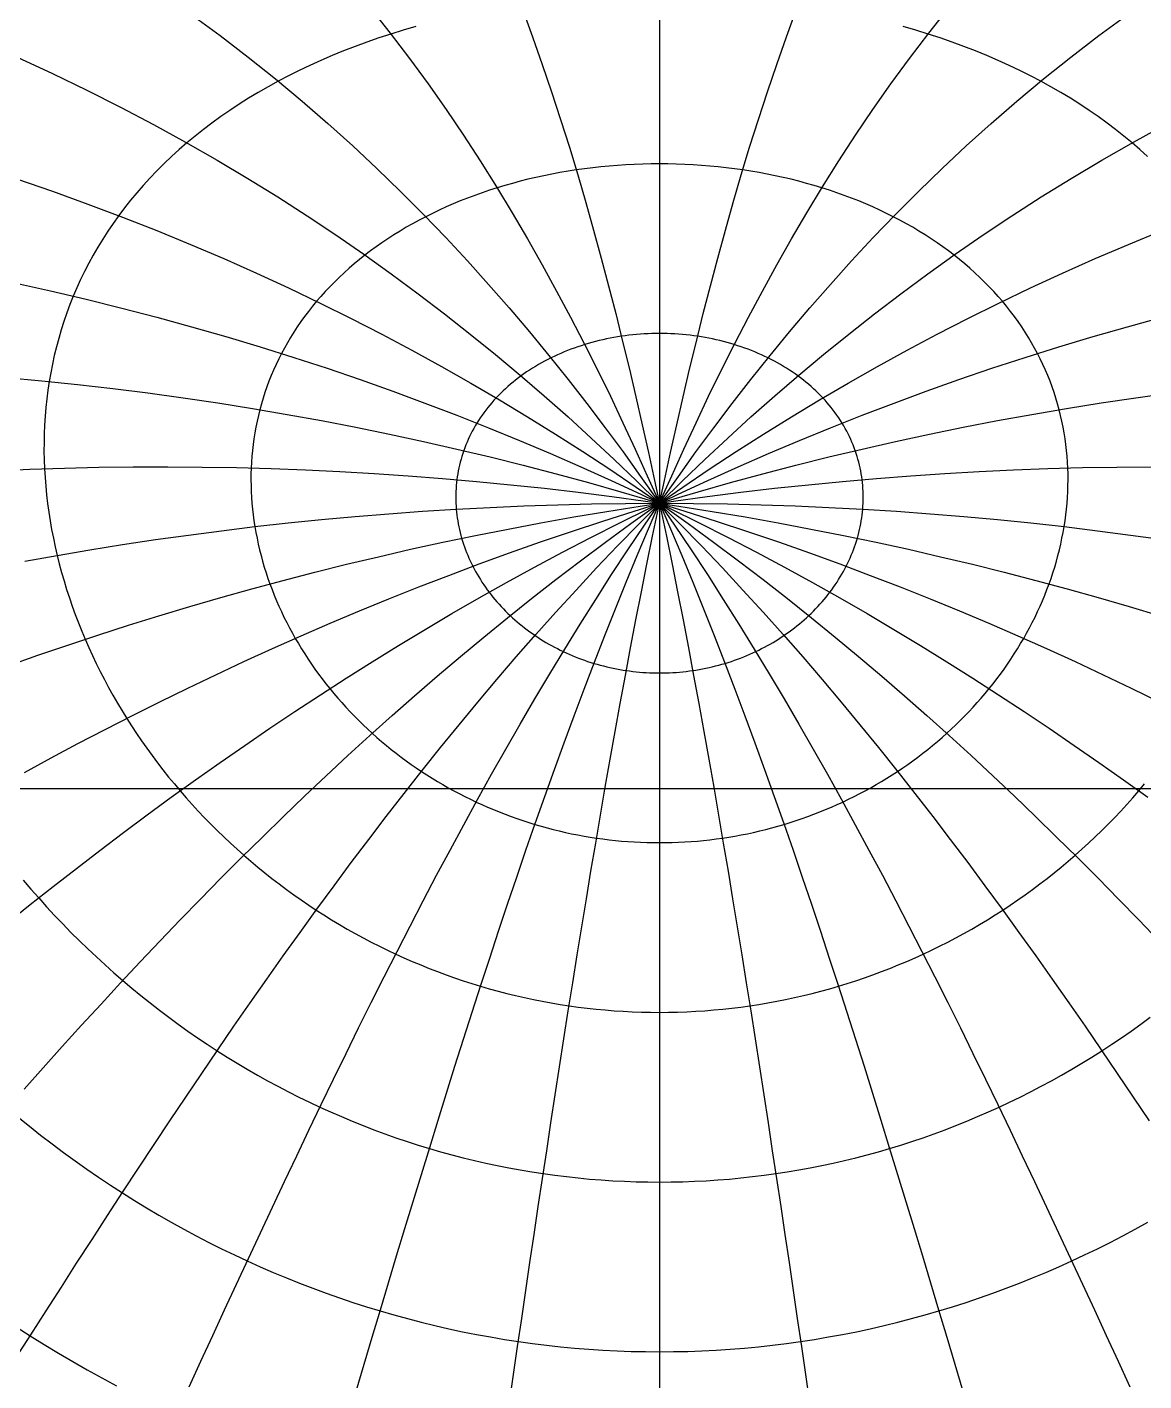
# Model space of a CAD drawing. Header units: millimetres. Extents: x -267 to 267, y -134 to 134.
# Drawn here: x -33.2 to 25.4, y 3.8 to 74.8 of the extents above; entities that cross this region are included whole.
import ezdxf

# ---------------------------------------------------------------- set-up
doc = ezdxf.new("R2010")
doc.units = ezdxf.units.MM
doc.layers.add('ENGRAVE', color=7, linetype='Continuous')

msp = doc.modelspace()

# ---------------------------------------------------------------- linework, layer by layer
at = {"layer": 'ENGRAVE'}
for points in [[(-24.6819, 3.4759), (-24.0624, 4.8243), (-23.4419, 6.1724), (-22.8199, 7.5202), (-22.1961, 8.8675), (-21.5703, 10.2144), (-20.9421, 11.5608), (-20.3112, 12.9065), (-19.6772, 14.2515), (-19.0397, 15.5958), (-18.3986, 16.9391), (-17.7533, 18.2816), (-17.1036, 19.623), (-16.449, 20.9633), (-15.7892, 22.3023), (-15.1238, 23.6401), (-14.4524, 24.9765), (-13.7746, 26.3115), (-13.09, 27.6448), (-12.398, 28.9764), (-11.6984, 30.3063), (-10.9905, 31.6342), (-10.274, 32.9602), (-9.5483, 34.2839), (-8.8128, 35.6055), (-8.0672, 36.9246), (-7.3107, 38.2412), (-6.5428, 39.5551), (-5.763, 40.8662), (-4.9705, 42.1743), (-4.1647, 43.4792), (-3.3449, 44.7809), (-2.5104, 46.079), (-1.6604, 47.3734), (-0.7941, 48.664), (0.0892, 49.9505), (0.9905, 51.2326), (1.9107, 52.5102), (2.8507, 53.783), (3.8116, 55.0507), (4.7943, 56.3131), (5.8, 57.5698), (6.8299, 58.8206), (7.8851, 60.0651), (8.967, 61.303), (10.0769, 62.5338), (11.2161, 63.7573), (12.3863, 64.9729), (13.5888, 66.1803), (14.8254, 67.3789), (16.0978, 68.5683), (17.4077, 69.7478), (18.7571, 70.917), (20.1478, 72.0752), (21.5819, 73.2218), (23.0616, 74.356), (24.589, 75.4772)], [(-24.589, 75.4772), (-23.0616, 74.356), (-21.5819, 73.2218), (-20.1478, 72.0752), (-18.7571, 70.917), (-17.4077, 69.7478), (-16.0978, 68.5683), (-14.8254, 67.3789), (-13.5888, 66.1803), (-12.3863, 64.9729), (-11.2161, 63.7573), (-10.0769, 62.5338), (-8.967, 61.303), (-7.8851, 60.0651), (-6.8299, 58.8206), (-5.8, 57.5698), (-4.7943, 56.3131), (-3.8116, 55.0507), (-2.8507, 53.783), (-1.9107, 52.5102), (-0.9905, 51.2326), (-0.0892, 49.9505), (0.7941, 48.664), (1.6604, 47.3734), (2.5104, 46.079), (3.3449, 44.7809), (4.1647, 43.4792), (4.9705, 42.1743), (5.763, 40.8662), (6.5428, 39.5551), (7.3107, 38.2412), (8.0672, 36.9246), (8.8128, 35.6055), (9.5483, 34.2839), (10.274, 32.9602), (10.9905, 31.6342), (11.6984, 30.3063), (12.398, 28.9764), (13.09, 27.6448), (13.7746, 26.3115), (14.4524, 24.9765), (15.1238, 23.6401), (15.7892, 22.3023), (16.449, 20.9633), (17.1036, 19.623), (17.7533, 18.2816), (18.3986, 16.9391), (19.0397, 15.5958), (19.6772, 14.2515), (20.3112, 12.9065), (20.9421, 11.5608), (21.5703, 10.2144), (22.1961, 8.8675), (22.8199, 7.5202), (23.4419, 6.1724), (24.0624, 4.8243), (24.6819, 3.4759)], [(-15.9217, 3.2467), (-15.4981, 4.6686), (-15.0737, 6.0904), (-14.6482, 7.512), (-14.2215, 8.9334), (-13.7933, 10.3547), (-13.3634, 11.7756), (-12.9314, 13.1963), (-12.4972, 14.6166), (-12.0604, 16.0365), (-11.6209, 17.4561), (-11.1782, 18.8751), (-10.7323, 20.2937), (-10.2826, 21.7117), (-9.8291, 23.1292), (-9.3713, 24.546), (-8.909, 25.9621), (-8.4418, 27.3775), (-7.9693, 28.7921), (-7.4913, 30.2059), (-7.0073, 31.6188), (-6.5171, 33.0308), (-6.0201, 34.4417), (-5.516, 35.8516), (-5.0043, 37.2604), (-4.4846, 38.6679), (-3.9565, 40.0742), (-3.4193, 41.4791), (-2.8727, 42.8826), (-2.316, 44.2846), (-1.7487, 45.685), (-1.1701, 47.0836), (-0.5796, 48.4805), (0.0234, 49.8755), (0.6398, 51.2685), (1.2702, 52.6593), (1.9155, 54.0478), (2.5765, 55.434), (3.2542, 56.8176), (3.9495, 58.1985), (4.6635, 59.5766), (5.3972, 60.9516), (6.152, 62.3234), (6.929, 63.6918), (7.7296, 65.0565), (8.5552, 66.4173), (9.4074, 67.774), (10.2879, 69.1263), (11.1985, 70.4739), (12.1412, 71.8164), (13.1179, 73.1536), (14.1309, 74.485), (15.1827, 75.8102)], [(-15.1827, 75.8102), (-14.1309, 74.485), (-13.1179, 73.1536), (-12.1412, 71.8164), (-11.1985, 70.4739), (-10.2879, 69.1263), (-9.4074, 67.774), (-8.5552, 66.4173), (-7.7296, 65.0565), (-6.929, 63.6918), (-6.152, 62.3234), (-5.3972, 60.9516), (-4.6635, 59.5766), (-3.9495, 58.1985), (-3.2542, 56.8176), (-2.5765, 55.434), (-1.9155, 54.0478), (-1.2702, 52.6593), (-0.6398, 51.2685), (-0.0234, 49.8755), (0.5796, 48.4805), (1.1701, 47.0836), (1.7487, 45.685), (2.316, 44.2846), (2.8727, 42.8826), (3.4193, 41.4791), (3.9565, 40.0742), (4.4846, 38.6679), (5.0043, 37.2604), (5.516, 35.8516), (6.0201, 34.4417), (6.5171, 33.0308), (7.0073, 31.6188), (7.4913, 30.2059), (7.9693, 28.7921), (8.4418, 27.3775), (8.909, 25.9621), (9.3713, 24.546), (9.8291, 23.1292), (10.2826, 21.7117), (10.7323, 20.2937), (11.1782, 18.8751), (11.6209, 17.4561), (12.0604, 16.0365), (12.4972, 14.6166), (12.9314, 13.1963), (13.3634, 11.7756), (13.7933, 10.3547), (14.2215, 8.9334), (14.6482, 7.512), (15.0737, 6.0904), (15.4981, 4.6686), (15.9217, 3.2467)], [(-7.8761, 2.6545), (-7.6612, 4.1224), (-7.4458, 5.5903), (-7.23, 7.0582), (-7.0136, 8.5259), (-6.7964, 9.9937), (-6.5783, 11.4614), (-6.3592, 12.929), (-6.139, 14.3965), (-5.9174, 15.8639), (-5.6944, 17.3312), (-5.4698, 18.7984), (-5.2434, 20.2655), (-5.0152, 21.7324), (-4.7848, 23.1992), (-4.5523, 24.6658), (-4.3173, 26.1322), (-4.0797, 27.5984), (-3.8394, 29.0645), (-3.596, 30.5303), (-3.3495, 31.9959), (-3.0997, 33.4612), (-2.8462, 34.9263), (-2.5889, 36.3911), (-2.3275, 37.8556), (-2.0618, 39.3198), (-1.7914, 40.7837), (-1.5162, 42.2471), (-1.2358, 43.7103), (-0.9499, 45.173), (-0.6582, 46.6352), (-0.3602, 48.097), (-0.0557, 49.5584), (0.2559, 51.0192), (0.5748, 52.4795), (0.9016, 53.9392), (1.2368, 55.3983), (1.5809, 56.8567), (1.9344, 58.3144), (2.298, 59.7714), (2.6724, 61.2276), (3.0581, 62.683), (3.4561, 64.1374), (3.867, 65.591), (4.2919, 67.0434), (4.7316, 68.4948), (5.1872, 69.945), (5.6599, 71.3939), (6.151, 72.8415), (6.6617, 74.2876), (7.1936, 75.7322)], [(-7.1936, 75.7322), (-6.6617, 74.2876), (-6.151, 72.8415), (-5.6599, 71.3939), (-5.1872, 69.945), (-4.7316, 68.4948), (-4.2919, 67.0434), (-3.867, 65.591), (-3.4561, 64.1374), (-3.0581, 62.683), (-2.6724, 61.2276), (-2.298, 59.7714), (-1.9344, 58.3144), (-1.5809, 56.8567), (-1.2368, 55.3983), (-0.9016, 53.9392), (-0.5748, 52.4795), (-0.2559, 51.0192), (0.0557, 49.5584), (0.3602, 48.097), (0.6582, 46.6352), (0.9499, 45.173), (1.2358, 43.7103), (1.5162, 42.2471), (1.7914, 40.7837), (2.0618, 39.3198), (2.3275, 37.8556), (2.5889, 36.3911), (2.8462, 34.9263), (3.0997, 33.4612), (3.3495, 31.9959), (3.596, 30.5303), (3.8394, 29.0645), (4.0797, 27.5984), (4.3173, 26.1322), (4.5523, 24.6658), (4.7848, 23.1992), (5.0152, 21.7324), (5.2434, 20.2655), (5.4698, 18.7984), (5.6944, 17.3312), (5.9174, 15.8639), (6.139, 14.3965), (6.3592, 12.929), (6.5783, 11.4614), (6.7964, 9.9937), (7.0136, 8.5259), (7.23, 7.0582), (7.4458, 5.5903), (7.6612, 4.1224), (7.8761, 2.6545)], [(0, 75.66), (0, 74.1765), (0, 72.693), (0, 71.2094), (0, 69.7259), (0, 68.2424), (0, 66.7588), (0, 65.2753), (0, 63.7918), (0, 62.3083), (0, 60.8247), (0, 59.3412), (0, 57.8577), (0, 56.3741), (0, 54.8906), (0, 53.4071), (0, 51.9235), (0, 50.44), (0, 48.9565), (0, 47.473), (0, 45.9894), (0, 44.5059), (0, 43.0224), (0, 41.5388), (0, 40.0553), (0, 38.5718), (0, 37.0882), (0, 35.6047), (0, 34.1212), (0, 32.6377), (0, 31.1541), (0, 29.6706), (0, 28.1871), (0, 26.7035), (0, 25.22), (0, 23.7365), (0, 22.2529), (0, 20.7694), (0, 19.2859), (0, 17.8024), (0, 16.3188), (0, 14.8353), (0, 13.3518), (0, 11.8682), (0, 10.3847), (0, 8.9012), (0, 7.4176), (0, 5.9341), (0, 4.4506), (0, 2.9671)], [(-12.7916, 74.8232), (-13.4457, 74.6332), (-14.0912, 74.4339), (-14.7277, 74.2254), (-15.355, 74.0078), (-15.9726, 73.7813), (-16.5804, 73.5461), (-17.1781, 73.3023), (-17.7654, 73.05), (-18.3421, 72.7895), (-18.908, 72.5208), (-19.4629, 72.2442), (-20.0066, 71.9598), (-20.539, 71.6678), (-21.0599, 71.3684), (-21.5692, 71.0617), (-22.0667, 70.7479), (-22.5523, 70.4272), (-23.026, 70.0998), (-23.4877, 69.7659), (-23.9373, 69.4255), (-24.3748, 69.079), (-24.8, 68.7264), (-25.2131, 68.368), (-25.6139, 68.004), (-26.0025, 67.6345), (-26.3788, 67.2596), (-26.7429, 66.8797), (-27.0947, 66.4948), (-27.4344, 66.1051), (-27.7619, 65.7108), (-28.0773, 65.3121), (-28.3806, 64.9092), (-28.6719, 64.5021), (-28.9512, 64.0912), (-29.2187, 63.6764), (-29.4743, 63.2582), (-29.7182, 62.8365), (-29.9503, 62.4115), (-30.1709, 61.9835), (-30.3801, 61.5525), (-30.5777, 61.1188), (-30.7641, 60.6824), (-30.9393, 60.2436), (-31.1033, 59.8025), (-31.2563, 59.3592), (-31.3984, 58.9139), (-31.5296, 58.4668), (-31.6502, 58.018), (-31.7601, 57.5676), (-31.8595, 57.1158), (-31.9486, 56.6627), (-32.0273, 56.2085), (-32.0959, 55.7533), (-32.1544, 55.2972), (-32.2029, 54.8404), (-32.2416, 54.383), (-32.2706, 53.9252), (-32.2899, 53.467), (-32.2997, 53.0087), (-32.3001, 52.5502), (-32.2912, 52.0919), (-32.2731, 51.6337), (-32.2459, 51.1758), (-32.2097, 50.7183), (-32.1646, 50.2614), (-32.1108, 49.8052), (-32.0483, 49.3497), (-31.9772, 48.8952), (-31.8977, 48.4417), (-31.8098, 47.9893), (-31.7136, 47.5381), (-31.6093, 47.0883), (-31.497, 46.64), (-31.3767, 46.1932), (-31.2485, 45.7482), (-31.1125, 45.3049), (-30.9689, 44.8635), (-30.8177, 44.4241), (-30.6591, 43.9869), (-30.4931, 43.5518), (-30.3197, 43.1191), (-30.1392, 42.6887), (-29.9516, 42.2609), (-29.7569, 41.8357), (-29.5554, 41.4132), (-29.347, 40.9934), (-29.1318, 40.5766), (-28.91, 40.1628), (-28.6816, 39.7521), (-28.4468, 39.3445), (-28.2055, 38.9402), (-27.9579, 38.5393), (-27.7042, 38.1418), (-27.4442, 37.7479), (-27.1782, 37.3576), (-26.9063, 36.971), (-26.6285, 36.5882), (-26.3448, 36.2092), (-26.0555, 35.8343), (-25.7605, 35.4634), (-25.4599, 35.0966), (-25.1539, 34.7341), (-24.8425, 34.3758), (-24.5258, 34.0219), (-24.2039, 33.6725), (-23.8769, 33.3275), (-23.5447, 32.9872), (-23.2077, 32.6516), (-22.8657, 32.3207), (-22.5189, 31.9947), (-22.1674, 31.6735), (-21.8112, 31.3574), (-21.4505, 31.0462), (-21.0853, 30.7402), (-20.7157, 30.4394), (-20.3419, 30.1438), (-19.9637, 29.8535), (-19.5815, 29.5686), (-19.1952, 29.2891), (-18.8049, 29.0151), (-18.4107, 28.7467), (-18.0127, 28.4839), (-17.611, 28.2268), (-17.2057, 27.9755), (-16.7968, 27.7299), (-16.3845, 27.4902), (-15.9688, 27.2564), (-15.5498, 27.0286), (-15.1276, 26.8068), (-14.7023, 26.591), (-14.274, 26.3814), (-13.8428, 26.1779), (-13.4087, 25.9806), (-12.9718, 25.7896), (-12.5323, 25.6049), (-12.0903, 25.4265), (-11.6457, 25.2545), (-11.1988, 25.0889), (-10.7496, 24.9298), (-10.2981, 24.7771), (-9.8446, 24.631), (-9.389, 24.4915), (-8.9315, 24.3586), (-8.4722, 24.2323), (-8.0111, 24.1126), (-7.5484, 23.9997), (-7.0842, 23.8934), (-6.6185, 23.7939), (-6.1514, 23.7011), (-5.6831, 23.6152), (-5.2136, 23.536), (-4.7431, 23.4637), (-4.2715, 23.3982), (-3.7991, 23.3395), (-3.3259, 23.2877), (-2.8521, 23.2428), (-2.3776, 23.2048), (-1.9027, 23.1737), (-1.4274, 23.1495), (-0.9517, 23.1322), (-0.4759, 23.1218), (0, 23.1183), (0.4759, 23.1218), (0.9517, 23.1322), (1.4274, 23.1495), (1.9027, 23.1737), (2.3776, 23.2048), (2.8521, 23.2428), (3.3259, 23.2877), (3.7991, 23.3395), (4.2715, 23.3982), (4.7431, 23.4637), (5.2136, 23.536), (5.6831, 23.6152), (6.1514, 23.7011), (6.6185, 23.7939), (7.0842, 23.8934), (7.5484, 23.9997), (8.0111, 24.1126), (8.4722, 24.2323), (8.9315, 24.3586), (9.389, 24.4915), (9.8446, 24.631), (10.2981, 24.7771), (10.7496, 24.9298), (11.1988, 25.0889), (11.6457, 25.2545), (12.0903, 25.4265), (12.5323, 25.6049), (12.9718, 25.7896), (13.4087, 25.9806), (13.8428, 26.1779), (14.274, 26.3814), (14.7023, 26.591), (15.1276, 26.8068), (15.5498, 27.0286), (15.9688, 27.2564), (16.3845, 27.4902), (16.7968, 27.7299), (17.2057, 27.9755), (17.611, 28.2268), (18.0127, 28.4839), (18.4107, 28.7467), (18.8049, 29.0151), (19.1952, 29.2891), (19.5815, 29.5686), (19.9637, 29.8535), (20.3419, 30.1438), (20.7157, 30.4394), (21.0853, 30.7402), (21.4505, 31.0462), (21.8112, 31.3574), (22.1674, 31.6735), (22.5189, 31.9947), (22.8657, 32.3207), (23.2077, 32.6516), (23.5447, 32.9872), (23.8769, 33.3275), (24.2039, 33.6725), (24.5258, 34.0219), (24.8425, 34.3758), (25.1539, 34.7341), (25.4599, 35.0966)], [(25.6139, 68.004), (25.2131, 68.368), (24.8, 68.7264), (24.3748, 69.079), (23.9373, 69.4255), (23.4877, 69.7659), (23.026, 70.0998), (22.5523, 70.4272), (22.0667, 70.7479), (21.5692, 71.0617), (21.0599, 71.3684), (20.539, 71.6678), (20.0066, 71.9598), (19.4629, 72.2442), (18.908, 72.5208), (18.3421, 72.7895), (17.7654, 73.05), (17.1781, 73.3023), (16.5804, 73.5461), (15.9726, 73.7813), (15.355, 74.0078), (14.7277, 74.2254), (14.0912, 74.4339), (13.4457, 74.6332), (12.7916, 74.8232)], [(-33.7075, 73.2241), (-31.8564, 72.3695), (-30.0478, 71.4954), (-28.2808, 70.6026), (-26.5543, 69.692), (-24.8674, 68.7643), (-23.219, 67.8202), (-21.608, 66.8605), (-20.0333, 65.8859), (-18.4939, 64.897), (-16.9886, 63.8945), (-15.5163, 62.879), (-14.076, 61.851), (-12.6666, 60.8112), (-11.2869, 59.7601), (-9.9361, 58.6982), (-8.613, 57.6259), (-7.3166, 56.5438), (-6.0459, 55.4523), (-4.8001, 54.3518), (-3.5781, 53.2427), (-2.3791, 52.1254), (-1.2021, 51.0003), (-0.0463, 49.8678), (1.0892, 48.7281), (2.2051, 47.5817), (3.3022, 46.4287), (4.3813, 45.2696), (5.4432, 44.1046), (6.4886, 42.9339), (7.5181, 41.7579), (8.5325, 40.5768), (9.5323, 39.3908), (10.5183, 38.2002), (11.491, 37.0052), (12.451, 35.8059), (13.399, 34.6027), (14.3355, 33.3957), (15.2609, 32.185), (16.176, 30.971), (17.0811, 29.7537), (17.9767, 28.5333), (18.8635, 27.31), (19.7417, 26.084), (20.612, 24.8554), (21.4747, 23.6243), (22.3303, 22.391), (23.1793, 21.1555), (24.022, 19.918), (24.8588, 18.6786), (25.6902, 17.4375)], [(-33.7894, 4.9578), (-32.9916, 6.2096), (-32.192, 7.4608), (-31.3903, 8.7114), (-30.5862, 9.9613), (-29.7793, 11.2102), (-28.9693, 12.4581), (-28.1557, 13.7049), (-27.3383, 14.9505), (-26.5166, 16.1947), (-25.6902, 17.4375), (-24.8588, 18.6786), (-24.022, 19.918), (-23.1793, 21.1555), (-22.3303, 22.391), (-21.4747, 23.6243), (-20.612, 24.8554), (-19.7417, 26.084), (-18.8635, 27.31), (-17.9767, 28.5333), (-17.0811, 29.7537), (-16.176, 30.971), (-15.2609, 32.185), (-14.3355, 33.3957), (-13.399, 34.6027), (-12.451, 35.8059), (-11.491, 37.0052), (-10.5183, 38.2002), (-9.5323, 39.3908), (-8.5325, 40.5768), (-7.5181, 41.7579), (-6.4886, 42.9339), (-5.4432, 44.1046), (-4.3813, 45.2696), (-3.3022, 46.4287), (-2.2051, 47.5817), (-1.0892, 48.7281), (0.0463, 49.8678), (1.2021, 51.0003), (2.3791, 52.1254), (3.5781, 53.2427), (4.8001, 54.3518), (6.0459, 55.4523), (7.3166, 56.5438), (8.613, 57.6259), (9.9361, 58.6982), (11.2869, 59.7601), (12.6666, 60.8112), (14.076, 61.851), (15.5163, 62.879), (16.9886, 63.8945), (18.4939, 64.897), (20.0333, 65.8859), (21.608, 66.8605), (23.219, 67.8202), (24.8674, 68.7643), (26.5543, 69.692)], [(21.2343, 48.5944), (21.2814, 48.9003), (21.3226, 49.2068), (21.3576, 49.5138), (21.3866, 49.8213), (21.4093, 50.1292), (21.4258, 50.4373), (21.4361, 50.7457), (21.44, 51.0541), (21.4375, 51.3625), (21.4286, 51.6709), (21.4132, 51.979), (21.3913, 52.287), (21.3629, 52.5945), (21.3278, 52.9016), (21.2861, 53.2082), (21.2377, 53.5142), (21.1826, 53.8194), (21.1207, 54.1238), (21.0521, 54.4272), (20.9765, 54.7297), (20.8942, 55.031), (20.8049, 55.3312), (20.7087, 55.63), (20.6056, 55.9274), (20.4954, 56.2233), (20.3783, 56.5176), (20.2542, 56.8102), (20.123, 57.101), (19.9847, 57.3899), (19.8394, 57.6768), (19.6871, 57.9616), (19.5276, 58.2442), (19.3611, 58.5244), (19.1874, 58.8023), (19.0067, 59.0776), (18.8189, 59.3504), (18.624, 59.6204), (18.4221, 59.8876), (18.2131, 60.1519), (17.9971, 60.4132), (17.7741, 60.6713), (17.5441, 60.9263), (17.3071, 61.1779), (17.0633, 61.426), (16.8126, 61.6707), (16.555, 61.9117), (16.2907, 62.1491), (16.0196, 62.3825), (15.7418, 62.6121), (15.4575, 62.8377), (15.1666, 63.0591), (14.8692, 63.2764), (14.5655, 63.4893), (14.2554, 63.6978), (13.9391, 63.9019), (13.6167, 64.1013), (13.2882, 64.2961), (12.9538, 64.4861), (12.6136, 64.6713), (12.2677, 64.8516), (11.9161, 65.0268), (11.5592, 65.1969), (11.1968, 65.3619), (10.8293, 65.5216), (10.4567, 65.6759), (10.0792, 65.8249), (9.6969, 65.9683), (9.31, 66.1062), (8.9186, 66.2385), (8.5229, 66.3651), (8.1232, 66.4859), (7.7195, 66.6009), (7.312, 66.7101), (6.9009, 66.8133), (6.4864, 66.9105), (6.0688, 67.0017), (5.6481, 67.0868), (5.2246, 67.1658), (4.7985, 67.2386), (4.37, 67.3053), (3.9393, 67.3656), (3.5067, 67.4198), (3.0722, 67.4676), (2.6362, 67.5091), (2.1989, 67.5442), (1.7605, 67.573), (1.3211, 67.5954), (0.8811, 67.6114), (0.4407, 67.621), (0, 67.6242), (-0.4407, 67.621), (-0.8811, 67.6114), (-1.3211, 67.5954), (-1.7605, 67.573), (-2.1989, 67.5442), (-2.6362, 67.5091), (-3.0722, 67.4676), (-3.5067, 67.4198), (-3.9393, 67.3656), (-4.37, 67.3053), (-4.7985, 67.2386), (-5.2246, 67.1658), (-5.6481, 67.0868), (-6.0688, 67.0017), (-6.4864, 66.9105), (-6.9009, 66.8133), (-7.312, 66.7101), (-7.7195, 66.6009), (-8.1232, 66.4859), (-8.5229, 66.3651), (-8.9186, 66.2385), (-9.31, 66.1062), (-9.6969, 65.9683), (-10.0792, 65.8249), (-10.4567, 65.6759), (-10.8293, 65.5216), (-11.1968, 65.3619), (-11.5592, 65.1969), (-11.9161, 65.0268), (-12.2677, 64.8516), (-12.6136, 64.6713), (-12.9538, 64.4861), (-13.2882, 64.2961), (-13.6167, 64.1013), (-13.9391, 63.9019), (-14.2554, 63.6978), (-14.5655, 63.4893), (-14.8692, 63.2764), (-15.1666, 63.0591), (-15.4575, 62.8377), (-15.7418, 62.6121), (-16.0196, 62.3825), (-16.2907, 62.1491), (-16.555, 61.9117), (-16.8126, 61.6707), (-17.0633, 61.426), (-17.3071, 61.1779), (-17.5441, 60.9263), (-17.7741, 60.6713), (-17.9971, 60.4132), (-18.2131, 60.1519), (-18.4221, 59.8876), (-18.624, 59.6204), (-18.8189, 59.3504), (-19.0067, 59.0776), (-19.1874, 58.8023), (-19.3611, 58.5244), (-19.5276, 58.2442), (-19.6871, 57.9616), (-19.8394, 57.6768), (-19.9847, 57.3899), (-20.123, 57.101), (-20.2542, 56.8102), (-20.3783, 56.5176), (-20.4954, 56.2233), (-20.6056, 55.9274), (-20.7087, 55.63), (-20.8049, 55.3312), (-20.8942, 55.031), (-20.9765, 54.7297), (-21.0521, 54.4272), (-21.1207, 54.1238), (-21.1826, 53.8194), (-21.2377, 53.5142), (-21.2861, 53.2082), (-21.3278, 52.9016), (-21.3629, 52.5945), (-21.3913, 52.287), (-21.4132, 51.979), (-21.4286, 51.6709), (-21.4375, 51.3625), (-21.44, 51.0541), (-21.4361, 50.7457), (-21.4258, 50.4373), (-21.4093, 50.1292), (-21.3866, 49.8213), (-21.3576, 49.5138), (-21.3226, 49.2068), (-21.2814, 48.9003), (-21.2343, 48.5944), (-21.1811, 48.2892), (-21.1221, 47.9848), (-21.0572, 47.6813), (-20.9865, 47.3788), (-20.91, 47.0773), (-20.8278, 46.7768), (-20.74, 46.4776), (-20.6467, 46.1797), (-20.5478, 45.8832), (-20.4434, 45.588), (-20.3336, 45.2944), (-20.2185, 45.0024), (-20.0981, 44.712), (-19.9725, 44.4234), (-19.8417, 44.1365), (-19.7058, 43.8516), (-19.5648, 43.5686), (-19.4189, 43.2877), (-19.268, 43.0089), (-19.1122, 42.7322), (-18.9517, 42.4578), (-18.7864, 42.1857), (-18.6164, 41.9159), (-18.4418, 41.6486), (-18.2627, 41.3839), (-18.0791, 41.1217), (-17.891, 40.8621), (-17.6986, 40.6052), (-17.5018, 40.3512), (-17.3008, 40.0999), (-17.0956, 39.8515), (-16.8864, 39.6061), (-16.673, 39.3637), (-16.4557, 39.1244), (-16.2345, 38.8882), (-16.0094, 38.6552), (-15.7805, 38.4254), (-15.5478, 38.1989), (-15.3116, 37.9758), (-15.0717, 37.7561), (-14.8283, 37.5398), (-14.5814, 37.3271), (-14.3311, 37.1179), (-14.0775, 36.9123), (-13.8206, 36.7104), (-13.5605, 36.5122), (-13.2973, 36.3178), (-13.031, 36.1271), (-12.7618, 35.9403), (-12.4896, 35.7574), (-12.2145, 35.5784), (-11.9366, 35.4034), (-11.656, 35.2325), (-11.3728, 35.0656), (-11.0869, 34.9027), (-10.7986, 34.7441), (-10.5078, 34.5896), (-10.2146, 34.4393), (-9.9191, 34.2933), (-9.6213, 34.1515), (-9.3214, 34.0141), (-9.0194, 33.881), (-8.7153, 33.7523), (-8.4093, 33.628), (-8.1014, 33.5082), (-7.7917, 33.3928), (-7.4802, 33.2819), (-7.1671, 33.1755), (-6.8523, 33.0737), (-6.536, 32.9765), (-6.2183, 32.8839), (-5.8992, 32.7958), (-5.5787, 32.7125), (-5.257, 32.6337), (-4.9341, 32.5597), (-4.6102, 32.4903), (-4.2852, 32.4257), (-3.9592, 32.3658), (-3.6324, 32.3106), (-3.3047, 32.2602), (-2.9764, 32.2145), (-2.6473, 32.1737), (-2.3177, 32.1376), (-1.9876, 32.1063), (-1.657, 32.0798), (-1.326, 32.0581), (-0.9948, 32.0412), (-0.6633, 32.0292), (-0.3317, 32.0219), (0, 32.0195), (0.3317, 32.0219), (0.6633, 32.0292), (0.9948, 32.0412), (1.326, 32.0581), (1.657, 32.0798), (1.9876, 32.1063), (2.3177, 32.1376), (2.6473, 32.1737), (2.9764, 32.2145), (3.3047, 32.2602), (3.6324, 32.3106), (3.9592, 32.3658), (4.2852, 32.4257), (4.6102, 32.4903), (4.9341, 32.5597), (5.257, 32.6337), (5.5787, 32.7125), (5.8992, 32.7958), (6.2183, 32.8839), (6.536, 32.9765), (6.8523, 33.0737), (7.1671, 33.1755), (7.4802, 33.2819), (7.7917, 33.3928), (8.1014, 33.5082), (8.4093, 33.628), (8.7153, 33.7523), (9.0194, 33.881), (9.3214, 34.0141), (9.6213, 34.1515), (9.9191, 34.2933), (10.2146, 34.4393), (10.5078, 34.5896), (10.7986, 34.7441), (11.0869, 34.9027), (11.3728, 35.0656), (11.656, 35.2325), (11.9366, 35.4034), (12.2145, 35.5784), (12.4896, 35.7574), (12.7618, 35.9403), (13.031, 36.1271), (13.2973, 36.3178), (13.5605, 36.5122), (13.8206, 36.7104), (14.0775, 36.9123), (14.3311, 37.1179), (14.5814, 37.3271), (14.8283, 37.5398), (15.0717, 37.7561), (15.3116, 37.9758), (15.5478, 38.1989), (15.7805, 38.4254), (16.0094, 38.6552), (16.2345, 38.8882), (16.4557, 39.1244), (16.673, 39.3637), (16.8864, 39.6061), (17.0956, 39.8515), (17.3008, 40.0999), (17.5018, 40.3512), (17.6986, 40.6052), (17.891, 40.8621), (18.0791, 41.1217), (18.2627, 41.3839), (18.4418, 41.6486), (18.6164, 41.9159), (18.7864, 42.1857), (18.9517, 42.4578), (19.1122, 42.7322), (19.268, 43.0089), (19.4189, 43.2877), (19.5648, 43.5686), (19.7058, 43.8516), (19.8417, 44.1365), (19.9725, 44.4234), (20.0981, 44.712), (20.2185, 45.0024), (20.3336, 45.2944), (20.4434, 45.588), (20.5478, 45.8832), (20.6467, 46.1797), (20.74, 46.4776), (20.8278, 46.7768), (20.91, 47.0773), (20.9865, 47.3788), (21.0572, 47.6813), (21.1221, 47.9848), (21.1811, 48.2892), (21.2343, 48.5944)], [(-33.7385, 66.8325), (-31.856, 66.1855), (-30.0019, 65.5181), (-28.1763, 64.8307), (-26.3792, 64.1241), (-24.6102, 63.3988), (-22.8692, 62.6554), (-21.156, 61.8946), (-19.4703, 61.1169), (-17.8116, 60.3229), (-16.1795, 59.5132), (-14.5737, 58.6882), (-12.9937, 57.8486), (-11.4389, 56.9949), (-9.9089, 56.1275), (-8.4031, 55.247), (-6.9211, 54.3539), (-5.4621, 53.4486), (-4.0258, 52.5315), (-2.6114, 51.6032), (-1.2185, 50.664), (0.1536, 49.7144), (1.5054, 48.7547), (2.8376, 47.7853), (4.1506, 46.8067), (5.4452, 45.8192), (6.7218, 44.8231), (7.981, 43.8187), (9.2234, 42.8065), (10.4495, 41.7867), (11.66, 40.7596), (12.8553, 39.7256), (14.0359, 38.6849), (15.2024, 37.6378), (16.3554, 36.5846), (17.4952, 35.5255), (18.6225, 34.4608), (19.7377, 33.3907), (20.8413, 32.3155), (21.9338, 31.2354), (23.0156, 30.1507), (24.0872, 29.0615), (25.1491, 27.9681), (26.2016, 26.8707)], [(-33.3447, 19.0925), (-32.3455, 20.2127), (-31.3398, 21.3301), (-30.3274, 22.4447), (-29.3078, 23.5563), (-28.2806, 24.6646), (-27.2453, 25.7694), (-26.2016, 26.8707), (-25.1491, 27.9681), (-24.0872, 29.0615), (-23.0156, 30.1507), (-21.9338, 31.2354), (-20.8413, 32.3155), (-19.7377, 33.3907), (-18.6225, 34.4608), (-17.4952, 35.5255), (-16.3554, 36.5846), (-15.2024, 37.6378), (-14.0359, 38.6849), (-12.8553, 39.7256), (-11.66, 40.7596), (-10.4495, 41.7867), (-9.2234, 42.8065), (-7.981, 43.8187), (-6.7218, 44.8231), (-5.4452, 45.8192), (-4.1506, 46.8067), (-2.8376, 47.7853), (-1.5054, 48.7547), (-0.1536, 49.7144), (1.2185, 50.664), (2.6114, 51.6032), (4.0258, 52.5315), (5.4621, 53.4486), (6.9211, 54.3539), (8.4031, 55.247), (9.9089, 56.1275), (11.4389, 56.9949), (12.9937, 57.8486), (14.5737, 58.6882), (16.1795, 59.5132), (17.8116, 60.3229), (19.4703, 61.1169), (21.156, 61.8946), (22.8692, 62.6554), (24.6102, 63.3988), (26.3792, 64.1241)], [(-33.8486, 61.3773), (-31.9561, 60.9587), (-30.0802, 60.5194), (-28.2213, 60.0598), (-26.3799, 59.5803), (-24.5563, 59.0814), (-22.7507, 58.5633), (-20.9636, 58.0267), (-19.195, 57.4718), (-17.4451, 56.8992), (-15.714, 56.3093), (-14.0019, 55.7024), (-12.3087, 55.079), (-10.6344, 54.4396), (-8.9791, 53.7846), (-7.3425, 53.1144), (-5.7247, 52.4294), (-4.1254, 51.73), (-2.5446, 51.0167), (-0.9819, 50.2898), (0.5627, 49.5498), (2.0895, 48.797), (3.5988, 48.0319), (5.0908, 47.2548), (6.5659, 46.4661), (8.0242, 45.6661), (9.4662, 44.8553), (10.8922, 44.034), (12.3024, 43.2024), (13.6973, 42.361), (15.0771, 41.5102), (16.4423, 40.6501), (17.7931, 39.7812), (19.13, 38.9037), (20.4532, 38.018), (21.7633, 37.1243), (23.0605, 36.2229), (24.3452, 35.3142), (25.6179, 34.3984)], [(-34.2183, 27.8107), (-33.0201, 28.769), (-31.8123, 29.722), (-30.5947, 30.6694), (-29.3668, 31.611), (-28.1283, 32.5465), (-26.8787, 33.4757), (-25.6179, 34.3984), (-24.3452, 35.3142), (-23.0605, 36.2229), (-21.7633, 37.1243), (-20.4532, 38.018), (-19.13, 38.9037), (-17.7931, 39.7812), (-16.4423, 40.6501), (-15.0771, 41.5102), (-13.6973, 42.361), (-12.3024, 43.2024), (-10.8922, 44.034), (-9.4662, 44.8553), (-8.0242, 45.6661), (-6.5659, 46.4661), (-5.0908, 47.2548), (-3.5988, 48.0319), (-2.0895, 48.797), (-0.5627, 49.5498), (0.9819, 50.2898), (2.5446, 51.0167), (4.1254, 51.73), (5.7247, 52.4294), (7.3425, 53.1144), (8.9791, 53.7846), (10.6344, 54.4396), (12.3087, 55.079), (14.0019, 55.7024), (15.714, 56.3093), (17.4451, 56.8992), (19.195, 57.4718), (20.9636, 58.0267), (22.7507, 58.5633), (24.5563, 59.0814), (26.3799, 59.5803)], [(10.6675, 49.5131), (10.6788, 49.6679), (10.6868, 49.8228), (10.6917, 49.9778), (10.6933, 50.1329), (10.6917, 50.2879), (10.6868, 50.4429), (10.6787, 50.5979), (10.6673, 50.7526), (10.6526, 50.9072), (10.6347, 51.0616), (10.6134, 51.2157), (10.5888, 51.3694), (10.561, 51.5228), (10.5298, 51.6757), (10.4953, 51.8282), (10.4575, 51.9801), (10.4164, 52.1315), (10.372, 52.2823), (10.3243, 52.4324), (10.2732, 52.5818), (10.2189, 52.7304), (10.1612, 52.8782), (10.1003, 53.0251), (10.036, 53.1712), (9.9685, 53.3163), (9.8977, 53.4604), (9.8237, 53.6035), (9.7464, 53.7454), (9.6659, 53.8863), (9.5821, 54.0259), (9.4952, 54.1643), (9.405, 54.3014), (9.3117, 54.4372), (9.2152, 54.5717), (9.1157, 54.7047), (9.013, 54.8362), (8.9072, 54.9663), (8.7983, 55.0947), (8.6865, 55.2216), (8.5716, 55.3469), (8.4537, 55.4705), (8.333, 55.5923), (8.2093, 55.7124), (8.0827, 55.8307), (7.9532, 55.9471), (7.821, 56.0616), (7.686, 56.1742), (7.5483, 56.2848), (7.4078, 56.3934), (7.2647, 56.4999), (7.1191, 56.6044), (6.9708, 56.7067), (6.82, 56.8068), (6.6668, 56.9048), (6.5111, 57.0005), (6.3531, 57.0939), (6.1927, 57.1851), (6.0301, 57.2738), (5.8653, 57.3603), (5.6983, 57.4443), (5.5292, 57.5258), (5.358, 57.6049), (5.1849, 57.6815), (5.0098, 57.7556), (4.8329, 57.8271), (4.6541, 57.8961), (4.4737, 57.9624), (4.2915, 58.0261), (4.1077, 58.0871), (3.9224, 58.1455), (3.7356, 58.2011), (3.5474, 58.2541), (3.3578, 58.3043), (3.167, 58.3517), (2.9749, 58.3963), (2.7818, 58.4382), (2.5875, 58.4772), (2.3923, 58.5134), (2.1962, 58.5468), (1.9992, 58.5773), (1.8015, 58.6049), (1.6031, 58.6296), (1.404, 58.6515), (1.2045, 58.6705), (1.0044, 58.6865), (0.804, 58.6997), (0.6033, 58.7099), (0.4023, 58.7172), (0.2012, 58.7216), (0, 58.7231), (-0.2012, 58.7216), (-0.4023, 58.7172), (-0.6033, 58.7099), (-0.804, 58.6997), (-1.0044, 58.6865), (-1.2045, 58.6705), (-1.404, 58.6515), (-1.6031, 58.6296), (-1.8015, 58.6049), (-1.9992, 58.5773), (-2.1962, 58.5468), (-2.3923, 58.5134), (-2.5875, 58.4772), (-2.7818, 58.4382), (-2.9749, 58.3963), (-3.167, 58.3517), (-3.3578, 58.3043), (-3.5474, 58.2541), (-3.7356, 58.2011), (-3.9224, 58.1455), (-4.1077, 58.0871), (-4.2915, 58.0261), (-4.4737, 57.9624), (-4.6541, 57.8961), (-4.8329, 57.8271), (-5.0098, 57.7556), (-5.1849, 57.6815), (-5.358, 57.6049), (-5.5292, 57.5258), (-5.6983, 57.4443), (-5.8653, 57.3603), (-6.0301, 57.2738), (-6.1927, 57.1851), (-6.3531, 57.0939), (-6.5111, 57.0005), (-6.6668, 56.9048), (-6.82, 56.8068), (-6.9708, 56.7067), (-7.1191, 56.6044), (-7.2647, 56.4999), (-7.4078, 56.3934), (-7.5483, 56.2848), (-7.686, 56.1742), (-7.821, 56.0616), (-7.9532, 55.9471), (-8.0827, 55.8307), (-8.2093, 55.7124), (-8.333, 55.5923), (-8.4537, 55.4705), (-8.5716, 55.3469), (-8.6865, 55.2216), (-8.7983, 55.0947), (-8.9072, 54.9663), (-9.013, 54.8362), (-9.1157, 54.7047), (-9.2152, 54.5717), (-9.3117, 54.4372), (-9.405, 54.3014), (-9.4952, 54.1643), (-9.5821, 54.0259), (-9.6659, 53.8863), (-9.7464, 53.7454), (-9.8237, 53.6035), (-9.8977, 53.4604), (-9.9685, 53.3163), (-10.036, 53.1712), (-10.1003, 53.0251), (-10.1612, 52.8782), (-10.2189, 52.7304), (-10.2732, 52.5818), (-10.3243, 52.4324), (-10.372, 52.2823), (-10.4164, 52.1315), (-10.4575, 51.9801), (-10.4953, 51.8282), (-10.5298, 51.6757), (-10.561, 51.5228), (-10.5888, 51.3694), (-10.6134, 51.2157), (-10.6347, 51.0616), (-10.6526, 50.9072), (-10.6673, 50.7526), (-10.6787, 50.5979), (-10.6868, 50.4429), (-10.6917, 50.2879), (-10.6933, 50.1329), (-10.6917, 49.9778), (-10.6868, 49.8228), (-10.6788, 49.6679), (-10.6675, 49.5131), (-10.6531, 49.3585), (-10.6354, 49.2041), (-10.6147, 49.05), (-10.5908, 48.8963), (-10.5637, 48.7429), (-10.5336, 48.5899), (-10.5004, 48.4373), (-10.4642, 48.2853), (-10.4249, 48.1338), (-10.3825, 47.9829), (-10.3372, 47.8327), (-10.289, 47.6831), (-10.2377, 47.5342), (-10.1836, 47.3861), (-10.1265, 47.2388), (-10.0666, 47.0923), (-10.0038, 46.9467), (-9.9382, 46.8021), (-9.8698, 46.6584), (-9.7986, 46.5157), (-9.7247, 46.3741), (-9.648, 46.2336), (-9.5687, 46.0942), (-9.4867, 45.9559), (-9.4021, 45.8189), (-9.315, 45.6831), (-9.2252, 45.5485), (-9.1329, 45.4153), (-9.0381, 45.2835), (-8.9409, 45.153), (-8.8412, 45.024), (-8.7391, 44.8964), (-8.6346, 44.7703), (-8.5278, 44.6457), (-8.4187, 44.5227), (-8.3074, 44.4013), (-8.1938, 44.2815), (-8.078, 44.1634), (-7.96, 44.047), (-7.84, 43.9323), (-7.7178, 43.8194), (-7.5936, 43.7082), (-7.4673, 43.5988), (-7.3391, 43.4913), (-7.209, 43.3857), (-7.0769, 43.2819), (-6.943, 43.1801), (-6.8073, 43.0803), (-6.6698, 42.9824), (-6.5305, 42.8865), (-6.3895, 42.7927), (-6.2468, 42.7009), (-6.1026, 42.6112), (-5.9567, 42.5236), (-5.8093, 42.4381), (-5.6604, 42.3548), (-5.51, 42.2737), (-5.3581, 42.1947), (-5.2049, 42.1179), (-5.0504, 42.0434), (-4.8945, 41.9712), (-4.7374, 41.9012), (-4.5791, 41.8335), (-4.4196, 41.7681), (-4.2589, 41.705), (-4.0972, 41.6443), (-3.9344, 41.5859), (-3.7706, 41.5299), (-3.6059, 41.4763), (-3.4402, 41.4251), (-3.2736, 41.3763), (-3.1062, 41.3299), (-2.938, 41.286), (-2.7691, 41.2445), (-2.5994, 41.2055), (-2.4291, 41.169), (-2.2582, 41.1349), (-2.0867, 41.1033), (-1.9147, 41.0742), (-1.7422, 41.0476), (-1.5692, 41.0235), (-1.3959, 41.002), (-1.2222, 40.983), (-1.0481, 40.9665), (-0.8739, 40.9525), (-0.6994, 40.941), (-0.5247, 40.9321), (-0.3499, 40.9258), (-0.1749, 40.922), (0, 40.9207), (0.1749, 40.922), (0.3499, 40.9258), (0.5247, 40.9321), (0.6994, 40.941), (0.8739, 40.9525), (1.0481, 40.9665), (1.2222, 40.983), (1.3959, 41.002), (1.5692, 41.0235), (1.7422, 41.0476), (1.9147, 41.0742), (2.0867, 41.1033), (2.2582, 41.1349), (2.4291, 41.169), (2.5994, 41.2055), (2.7691, 41.2445), (2.938, 41.286), (3.1062, 41.3299), (3.2736, 41.3763), (3.4402, 41.4251), (3.6059, 41.4763), (3.7706, 41.5299), (3.9344, 41.5859), (4.0972, 41.6443), (4.2589, 41.705), (4.4196, 41.7681), (4.5791, 41.8335), (4.7374, 41.9012), (4.8945, 41.9712), (5.0504, 42.0434), (5.2049, 42.1179), (5.3581, 42.1947), (5.51, 42.2737), (5.6604, 42.3548), (5.8093, 42.4381), (5.9567, 42.5236), (6.1026, 42.6112), (6.2468, 42.7009), (6.3895, 42.7927), (6.5305, 42.8865), (6.6698, 42.9824), (6.8073, 43.0803), (6.943, 43.1801), (7.0769, 43.2819), (7.209, 43.3857), (7.3391, 43.4913), (7.4673, 43.5988), (7.5936, 43.7082), (7.7178, 43.8194), (7.84, 43.9323), (7.96, 44.047), (8.078, 44.1634), (8.1938, 44.2815), (8.3074, 44.4013), (8.4187, 44.5227), (8.5278, 44.6457), (8.6346, 44.7703), (8.7391, 44.8964), (8.8412, 45.024), (8.9409, 45.153), (9.0381, 45.2835), (9.1329, 45.4153), (9.2252, 45.5485), (9.315, 45.6831), (9.4021, 45.8189), (9.4867, 45.9559), (9.5687, 46.0942), (9.648, 46.2336), (9.7247, 46.3741), (9.7986, 46.5157), (9.8698, 46.6584), (9.9382, 46.8021), (10.0038, 46.9467), (10.0666, 47.0923), (10.1265, 47.2388), (10.1836, 47.3861), (10.2377, 47.5342), (10.289, 47.6831), (10.3372, 47.8327), (10.3825, 47.9829), (10.4249, 48.1338), (10.4642, 48.2853), (10.5004, 48.4373), (10.5336, 48.5899), (10.5637, 48.7429), (10.5908, 48.8963), (10.6147, 49.05), (10.6354, 49.2041), (10.6531, 49.3585), (10.6675, 49.5131)], [(-34.2795, 56.4208), (-32.4105, 56.2467), (-30.5479, 56.0528), (-28.6921, 55.8392), (-26.8439, 55.6061), (-25.0037, 55.3537), (-23.1722, 55.0821), (-21.3498, 54.7917), (-19.537, 54.4826), (-17.7344, 54.155), (-15.9423, 53.8093), (-14.1611, 53.4457), (-12.3912, 53.0644), (-10.633, 52.6658), (-8.8868, 52.2501), (-7.1528, 51.8176), (-5.4313, 51.3686), (-3.7226, 50.9034), (-2.0268, 50.4224), (-0.3441, 49.9258), (1.3254, 49.414), (2.9815, 48.8872), (4.6242, 48.3458), (6.2533, 47.7901), (7.869, 47.2205), (9.4711, 46.6372), (11.0597, 46.0406), (12.6347, 45.431), (14.1963, 44.8087), (15.7445, 44.1741), (17.2795, 43.5274), (18.8012, 42.8689), (20.3099, 42.199), (21.8056, 41.518), (23.2886, 40.8262), (24.7589, 40.1239), (26.2168, 39.4114)], [(-33.3265, 35.7057), (-31.9278, 36.465), (-30.5177, 37.2154), (-29.096, 37.9569), (-27.6624, 38.6889), (-26.2168, 39.4114), (-24.7589, 40.1239), (-23.2886, 40.8262), (-21.8056, 41.518), (-20.3099, 42.199), (-18.8012, 42.8689), (-17.2795, 43.5274), (-15.7445, 44.1741), (-14.1963, 44.8087), (-12.6347, 45.431), (-11.0597, 46.0406), (-9.4711, 46.6372), (-7.869, 47.2205), (-6.2533, 47.7901), (-4.6242, 48.3458), (-2.9815, 48.8872), (-1.3254, 49.414), (0.3441, 49.9258), (2.0268, 50.4224), (3.7226, 50.9034), (5.4313, 51.3686), (7.1528, 51.8176), (8.8868, 52.2501), (10.633, 52.6658), (12.3912, 53.0644), (14.1611, 53.4457), (15.9423, 53.8093), (17.7344, 54.155), (19.537, 54.4826), (21.3498, 54.7917), (23.1722, 55.0821), (25.0037, 55.3537), (26.8439, 55.6061)], [(-34.8397, 51.5298), (-33.0364, 51.6066), (-31.231, 51.6655), (-29.4241, 51.7063), (-27.6163, 51.7292), (-25.8081, 51.734), (-24.0001, 51.7208), (-22.1926, 51.6895), (-20.3864, 51.6402), (-18.5819, 51.573), (-16.7796, 51.4878), (-14.9801, 51.3848), (-13.1839, 51.264), (-11.3915, 51.1255), (-9.6032, 50.9694), (-7.8198, 50.7958), (-6.0415, 50.6049), (-4.2689, 50.3967), (-2.5023, 50.1715), (-0.7423, 49.9293), (1.0109, 49.6704), (2.7568, 49.395), (4.495, 49.1031), (6.2253, 48.7951), (7.9472, 48.4711), (9.6606, 48.1313), (11.3651, 47.776), (13.0604, 47.4053), (14.7464, 47.0195), (16.4227, 46.6189), (18.0893, 46.2036), (19.7459, 45.774), (21.3923, 45.3302), (23.0284, 44.8726), (24.6542, 44.4013), (26.2695, 43.9167)], [(-34.1863, 41.3024), (-32.6244, 41.8499), (-31.0517, 42.3853), (-29.4683, 42.9084), (-27.8742, 43.419), (-26.2695, 43.9167), (-24.6542, 44.4013), (-23.0284, 44.8726), (-21.3923, 45.3302), (-19.7459, 45.774), (-18.0893, 46.2036), (-16.4227, 46.6189), (-14.7464, 47.0195), (-13.0604, 47.4053), (-11.3651, 47.776), (-9.6606, 48.1313), (-7.9472, 48.4711), (-6.2253, 48.7951), (-4.495, 49.1031), (-2.7568, 49.395), (-1.0109, 49.6704), (0.7423, 49.9293), (2.5023, 50.1715), (4.2689, 50.3967), (6.0415, 50.6049), (7.8198, 50.7958), (9.6032, 50.9694), (11.3915, 51.1255), (13.1839, 51.264), (14.9801, 51.3848), (16.7796, 51.4878), (18.5819, 51.573), (20.3864, 51.6402), (22.1926, 51.6895), (24.0001, 51.7208), (25.8081, 51.734)], [(-33.3144, 46.7825), (-31.6093, 47.0883), (-29.8968, 47.3788), (-28.1772, 47.6537), (-26.4508, 47.9129), (-24.718, 48.1562), (-22.979, 48.3834), (-21.2343, 48.5944), (-19.4842, 48.7891), (-17.7291, 48.9673), (-15.9695, 49.1289), (-14.2057, 49.2738), (-12.4383, 49.4019), (-10.6675, 49.5131), (-8.8939, 49.6073), (-7.118, 49.6845), (-5.3402, 49.7446), (-3.5609, 49.7875), (-1.7807, 49.8133), (0, 49.8219), (1.7807, 49.8133), (3.5609, 49.7875), (5.3402, 49.7446), (7.118, 49.6845), (8.8939, 49.6073), (10.6675, 49.5131), (12.4383, 49.4019), (14.2057, 49.2738), (15.9695, 49.1289), (17.7291, 48.9673), (19.4842, 48.7891), (21.2343, 48.5944), (22.979, 48.3834), (24.718, 48.1562), (26.4508, 47.9129)], [(-34.1212, 34.863), (-32.6377, 34.863), (-31.1541, 34.863), (-29.6706, 34.863), (-28.1871, 34.863), (-26.7035, 34.863), (-25.22, 34.863), (-23.7365, 34.863), (-22.2529, 34.863), (-20.7694, 34.863), (-19.2859, 34.863), (-17.8024, 34.863), (-16.3188, 34.863), (-14.8353, 34.863), (-13.3518, 34.863), (-11.8682, 34.863), (-10.3847, 34.863), (-8.9012, 34.863), (-7.4176, 34.863), (-5.9341, 34.863), (-4.4506, 34.863), (-2.9671, 34.863), (-1.4835, 34.863), (0, 34.863), (1.4835, 34.863), (2.9671, 34.863), (4.4506, 34.863), (5.9341, 34.863), (7.4176, 34.863), (8.9012, 34.863), (10.3847, 34.863), (11.8682, 34.863), (13.3518, 34.863), (14.8353, 34.863), (16.3188, 34.863), (17.8024, 34.863), (19.2859, 34.863), (20.7694, 34.863), (22.2529, 34.863), (23.7365, 34.863), (25.22, 34.863), (26.7035, 34.863)], [(-33.3907, 30.0534), (-32.9883, 29.583), (-32.5796, 29.1181), (-32.1647, 28.6586), (-31.7436, 28.2049), (-31.3165, 27.7569), (-30.8834, 27.3147), (-30.4444, 26.8785), (-29.9996, 26.4482), (-29.5491, 26.0241), (-29.093, 25.6062), (-28.6314, 25.1945), (-28.1643, 24.7892), (-27.6919, 24.3904), (-27.2142, 23.9982), (-26.7313, 23.6125), (-26.2433, 23.2336), (-25.7503, 22.8615), (-25.2524, 22.4962), (-24.7496, 22.1379), (-24.2422, 21.7866), (-23.7301, 21.4425), (-23.2134, 21.1055), (-22.6923, 20.7758), (-22.1669, 20.4535), (-21.6372, 20.1385), (-21.1033, 19.831), (-20.5654, 19.5311), (-20.0234, 19.2388), (-19.4777, 18.9542), (-18.9281, 18.6774), (-18.3749, 18.4084), (-17.8181, 18.1472), (-17.2579, 17.894), (-16.6942, 17.6488), (-16.1274, 17.4117), (-15.5574, 17.1827), (-14.9843, 16.9618), (-14.4083, 16.7492), (-13.8295, 16.5448), (-13.248, 16.3488), (-12.6639, 16.1612), (-12.0773, 15.9819), (-11.4883, 15.8112), (-10.897, 15.6489), (-10.3036, 15.4951), (-9.7081, 15.35), (-9.1107, 15.2135), (-8.5116, 15.0856), (-7.9107, 14.9664), (-7.3083, 14.8559), (-6.7044, 14.7541), (-6.0991, 14.6611), (-5.4927, 14.5769), (-4.8852, 14.5015), (-4.2766, 14.4349), (-3.6673, 14.3772), (-3.0572, 14.3283), (-2.4465, 14.2883), (-1.8353, 14.2572), (-1.2237, 14.235), (-0.6119, 14.2216), (0, 14.2172), (0.6119, 14.2216), (1.2237, 14.235), (1.8353, 14.2572), (2.4465, 14.2883), (3.0572, 14.3283), (3.6673, 14.3772), (4.2766, 14.4349), (4.8852, 14.5015), (5.4927, 14.5769), (6.0991, 14.6611), (6.7044, 14.7541), (7.3083, 14.8559), (7.9107, 14.9664), (8.5116, 15.0856), (9.1107, 15.2135), (9.7081, 15.35), (10.3036, 15.4951), (10.897, 15.6489), (11.4883, 15.8112), (12.0773, 15.9819), (12.6639, 16.1612), (13.248, 16.3488), (13.8295, 16.5448), (14.4083, 16.7492), (14.9843, 16.9618), (15.5574, 17.1827), (16.1274, 17.4117), (16.6942, 17.6488), (17.2579, 17.894), (17.8181, 18.1472), (18.3749, 18.4084), (18.9281, 18.6774), (19.4777, 18.9542), (20.0234, 19.2388), (20.5654, 19.5311), (21.1033, 19.831), (21.6372, 20.1385), (22.1669, 20.4535), (22.6923, 20.7758), (23.2134, 21.1055), (23.7301, 21.4425), (24.2422, 21.7866), (24.7496, 22.1379), (25.2524, 22.4962), (25.7503, 22.8615)], [(-33.6485, 17.6159), (-33.0647, 17.1433), (-32.475, 16.6785), (-31.8794, 16.2217), (-31.2781, 15.7731), (-30.6712, 15.3326), (-30.0586, 14.9004), (-29.4407, 14.4766), (-28.8173, 14.0613), (-28.1887, 13.6546), (-27.5548, 13.2566), (-26.9159, 12.8673), (-26.2719, 12.4869), (-25.6231, 12.1154), (-24.9695, 11.753), (-24.3112, 11.3998), (-23.6482, 11.0557), (-22.9809, 10.7209), (-22.3091, 10.3955), (-21.6331, 10.0796), (-20.9529, 9.7733), (-20.2687, 9.4765), (-19.5806, 9.1894), (-18.8887, 8.9121), (-18.1932, 8.6447), (-17.494, 8.3871), (-16.7915, 8.1396), (-16.0857, 7.902), (-15.3767, 7.6746), (-14.6646, 7.4573), (-13.9497, 7.2503), (-13.2319, 7.0535), (-12.5116, 6.8671), (-11.7887, 6.691), (-11.0635, 6.5254), (-10.3361, 6.3702), (-9.6066, 6.2255), (-8.8751, 6.0914), (-8.1419, 5.9679), (-7.407, 5.855), (-6.6706, 5.7528), (-5.9328, 5.6613), (-5.1939, 5.5804), (-4.4538, 5.5103), (-3.7129, 5.451), (-2.9713, 5.4024), (-2.229, 5.3646), (-1.4862, 5.3376), (-0.7432, 5.3214), (0, 5.316), (0.7432, 5.3214), (1.4862, 5.3376), (2.229, 5.3646), (2.9713, 5.4024), (3.7129, 5.451), (4.4538, 5.5103), (5.1939, 5.5804), (5.9328, 5.6613), (6.6706, 5.7528), (7.407, 5.855), (8.1419, 5.9679), (8.8751, 6.0914), (9.6066, 6.2255), (10.3361, 6.3702), (11.0635, 6.5254), (11.7887, 6.691), (12.5116, 6.8671), (13.2319, 7.0535), (13.9497, 7.2503), (14.6646, 7.4573), (15.3767, 7.6746), (16.0857, 7.902), (16.7915, 8.1396), (17.494, 8.3871), (18.1932, 8.6447), (18.8887, 8.9121), (19.5806, 9.1894), (20.2687, 9.4765), (20.9529, 9.7733), (21.6331, 10.0796), (22.3091, 10.3955), (22.9809, 10.7209), (23.6482, 11.0557), (24.3112, 11.3998), (24.9695, 11.753), (25.6231, 12.1154)], [(-33.7584, 6.6321), (-33.0238, 6.159), (-32.2832, 5.6958), (-31.5367, 5.2427), (-30.7843, 4.7997), (-30.0262, 4.3669), (-29.2624, 3.9446), (-28.493, 3.5327)]]:
    msp.add_lwpolyline(points, dxfattribs=at)

doc.saveas('drawing.dxf')
